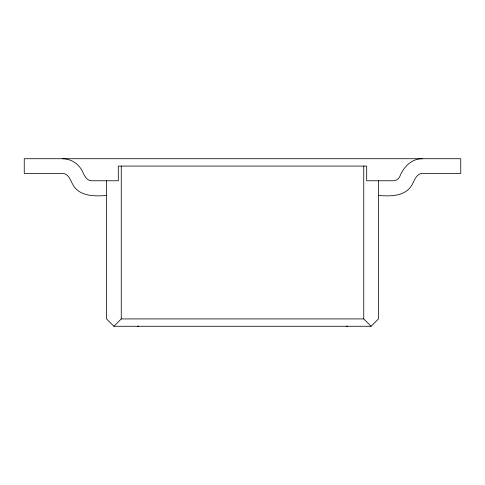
<?xml version="1.0" encoding="UTF-8"?>
<svg xmlns="http://www.w3.org/2000/svg" width="485" height="485" viewBox="0 0 485 485"><rect width="100%" height="100%" fill="white"/><g stroke="black" fill="none" stroke-linecap="round" stroke-linejoin="round"><path stroke-width="0.73" d="M106.554 180.772L106.554 318.924L113.902 326.272L121.25 318.924L363.75 318.924L371.098 326.272L378.445 318.924L378.445 180.772M137.419 326.272L138.692 326.162M422.538 158.728C411.595 158.443 403.259 167.283 399.628 176.879C398.379 179.232 395.808 180.778 393.141 180.772L366.69 180.772L366.69 166.076L118.31 166.076L118.31 180.772L91.859 180.772C86.16 180.899 84.014 174.479 81.916 170.399C78.164 163.342 70.452 158.716 62.462 158.728M106.554 195.467C94.369 196.425 78.728 196.601 72.404 183.797C70.301 179.723 68.161 173.297 62.462 173.424L24.25 173.424L24.25 158.728L460.75 158.728L460.75 173.424L422.538 173.424C416.839 173.297 414.699 179.723 412.596 183.797C406.272 196.601 390.631 196.425 378.445 195.467M113.902 326.272L371.098 326.272M346.308 326.162L347.581 326.272M363.75 166.076L363.75 318.924M121.25 166.076L121.25 318.924"/></g></svg>
